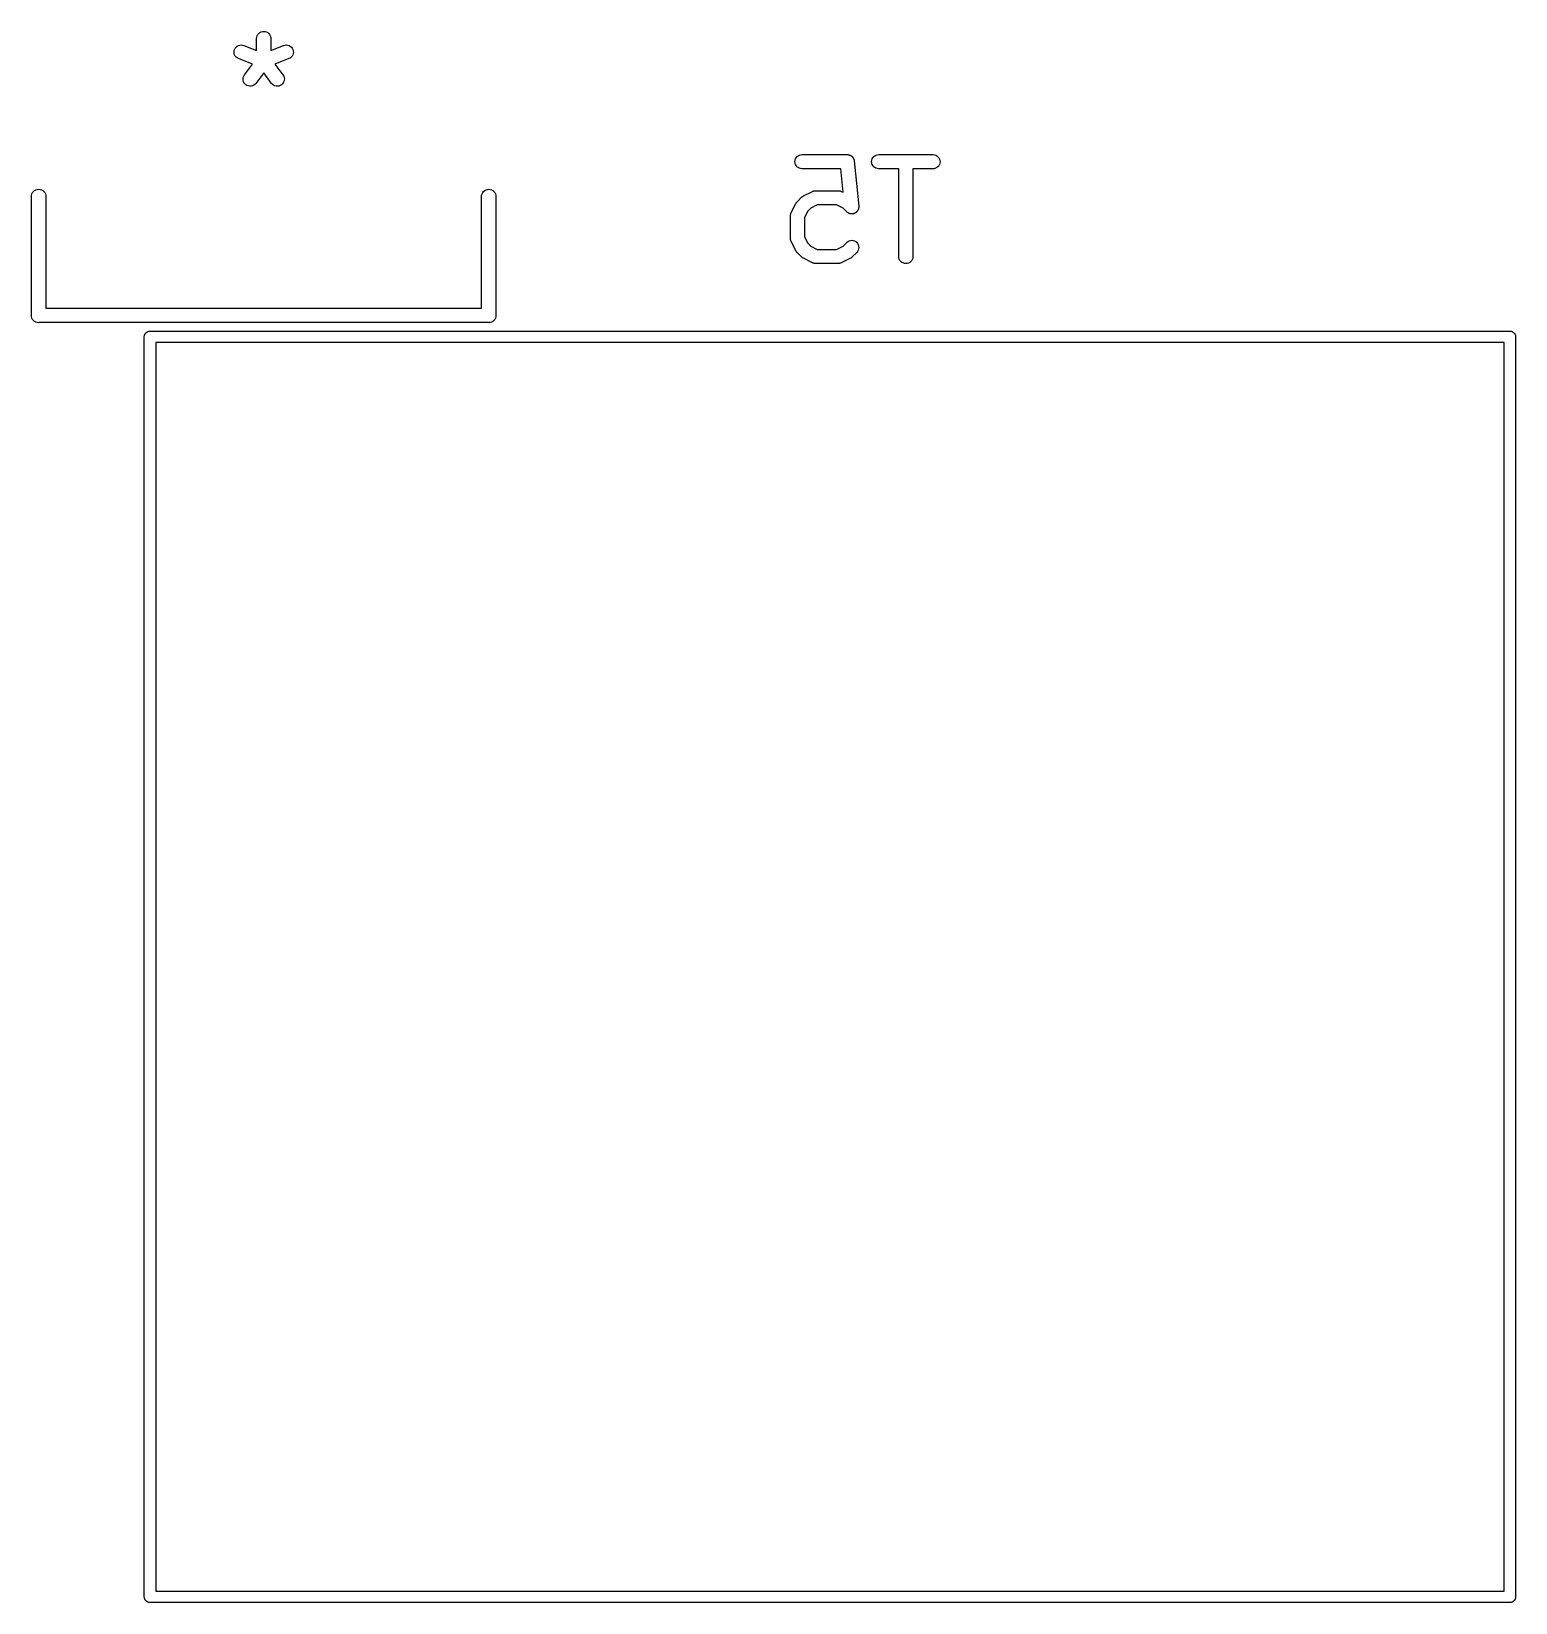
# Model space of a CAD drawing. Extents: x 60.5 to 144.3, y -114.9 to -60.3.
# Drawn here: x 123.25 to 138.91, y -111.26 to -94.68 of the extents above; entities that cross this region are included whole.
import ezdxf

# ---------------------------------------------------------------- set-up
doc = ezdxf.new("R2010")
doc.units = 0
doc.header["$MEASUREMENT"] = 0
doc.layers.add('BLACK', color=7, linetype='CONTINUOUS')

msp = doc.modelspace()

# ---------------------------------------------------------------- linework, layer by layer
at = {"layer": 'BLACK', "linetype": 'CONTINUOUS'}
for p, q in [((125.659, -94.6896), (125.672, -94.6828)), ((125.672, -94.6828), (125.686, -94.6787)), ((125.686, -94.6787), (125.701, -94.6774)), ((125.701, -94.6774), (125.715, -94.6789)), ((125.715, -94.6789), (125.729, -94.6832)), ((125.729, -94.6832), (125.742, -94.6902)), ((125.399, -94.8539), (125.409, -94.8426)), ((125.409, -94.8426), (125.42, -94.8332)), ((125.42, -94.8332), (125.433, -94.8262)), ((125.433, -94.8262), (125.447, -94.8218)), ((125.447, -94.8218), (125.461, -94.8202)), ((125.461, -94.8202), (125.476, -94.8215)), ((125.476, -94.8215), (125.49, -94.8256)), ((125.49, -94.8256), (125.625, -94.8797)), ((125.625, -94.7513), (125.627, -94.7368)), ((125.625, -94.7524), (125.625, -94.7513)), ((125.625, -94.8797), (125.625, -94.7524)), ((125.627, -94.7368), (125.631, -94.7228)), ((125.631, -94.7228), (125.638, -94.71)), ((125.638, -94.71), (125.648, -94.6988)), ((125.648, -94.6988), (125.659, -94.6896)), ((125.742, -94.6902), (125.753, -94.6995)), ((125.753, -94.6995), (125.762, -94.7109)), ((125.762, -94.7109), (125.769, -94.7238)), ((125.769, -94.7238), (125.774, -94.7378)), ((125.774, -94.7378), (125.775, -94.7524)), ((125.775, -94.7524), (125.775, -94.8797)), ((125.775, -94.8797), (125.91, -94.8256)), ((125.91, -94.8256), (125.911, -94.8252)), ((125.911, -94.8252), (125.925, -94.8213)), ((125.925, -94.8213), (125.94, -94.8203)), ((125.94, -94.8203), (125.954, -94.822)), ((125.954, -94.822), (125.968, -94.8266)), ((125.968, -94.8266), (125.981, -94.8338)), ((125.981, -94.8338), (125.992, -94.8433)), ((125.992, -94.8433), (126.001, -94.8548)), ((125.387, -94.8955), (125.388, -94.8809)), ((125.388, -94.9101), (125.387, -94.8955)), ((125.388, -94.8809), (125.392, -94.8669)), ((125.393, -94.9241), (125.388, -94.9101)), ((125.392, -94.8669), (125.399, -94.8539)), ((125.4, -94.937), (125.393, -94.9241)), ((125.409, -94.9483), (125.4, -94.937)), ((125.42, -94.9576), (125.409, -94.9483)), ((125.433, -94.9645), (125.42, -94.9576)), ((125.434, -94.9649), (125.433, -94.9645)), ((125.581, -95.0238), (125.434, -94.9649)), ((125.966, -94.9649), (125.819, -95.0238)), ((125.979, -94.9581), (125.966, -94.9649)), ((125.99, -94.949), (125.979, -94.9581)), ((126, -94.9378), (125.99, -94.949)), ((126.007, -94.925), (126, -94.9378)), ((126.001, -94.8548), (126.008, -94.8679)), ((126.011, -94.9111), (126.007, -94.925)), ((126.008, -94.8679), (126.012, -94.882)), ((126.013, -94.8965), (126.011, -94.9111)), ((126.012, -94.882), (126.013, -94.8965)), ((125.482, -95.1767), (125.485, -95.1622)), ((125.483, -95.1913), (125.482, -95.1767)), ((125.485, -95.1622), (125.49, -95.1485)), ((125.49, -95.1485), (125.497, -95.136)), ((125.497, -95.136), (125.581, -95.0238)), ((125.7, -95.1155), (125.617, -95.226)), ((125.783, -95.226), (125.7, -95.1155)), ((125.819, -95.0238), (125.903, -95.136)), ((125.903, -95.136), (125.903, -95.1368)), ((125.903, -95.1368), (125.911, -95.1494)), ((125.911, -95.1494), (125.916, -95.1632)), ((125.916, -95.1632), (125.918, -95.1777)), ((125.918, -95.1777), (125.917, -95.1923)), ((125.486, -95.2055), (125.483, -95.1913)), ((125.492, -95.2188), (125.486, -95.2055)), ((125.501, -95.2307), (125.492, -95.2188)), ((125.512, -95.2406), (125.501, -95.2307)), ((125.524, -95.2483), (125.512, -95.2406)), ((125.538, -95.2534), (125.524, -95.2483)), ((125.552, -95.2558), (125.538, -95.2534)), ((125.567, -95.2553), (125.552, -95.2558)), ((125.581, -95.252), (125.567, -95.2553)), ((125.595, -95.2459), (125.581, -95.252)), ((125.606, -95.2374), (125.595, -95.2459)), ((125.617, -95.2268), (125.606, -95.2374)), ((125.617, -95.226), (125.617, -95.2268)), ((125.793, -95.2368), (125.783, -95.226)), ((125.805, -95.2454), (125.793, -95.2368)), ((125.818, -95.2516), (125.805, -95.2454)), ((125.832, -95.2552), (125.818, -95.2516)), ((125.847, -95.2559), (125.832, -95.2552)), ((125.861, -95.2537), (125.847, -95.2559)), ((125.875, -95.2488), (125.861, -95.2537)), ((125.887, -95.2413), (125.875, -95.2488)), ((125.898, -95.2315), (125.887, -95.2413)), ((125.907, -95.2197), (125.898, -95.2315)), ((125.913, -95.2065), (125.907, -95.2197)), ((125.917, -95.1923), (125.913, -95.2065)), ((131.312, -96.0233), (131.319, -96.0104)), ((131.319, -96.0104), (131.328, -95.9992)), ((131.328, -95.9992), (131.339, -95.9899)), ((131.339, -95.9899), (131.352, -95.983)), ((131.352, -95.983), (131.366, -95.9788)), ((131.366, -95.9788), (131.381, -95.9774)), ((131.381, -95.9774), (131.857, -95.9774)), ((131.857, -95.9774), (131.858, -95.9774)), ((131.858, -95.9774), (131.862, -95.9778)), ((131.862, -95.9778), (131.865, -95.9778)), ((131.865, -95.9778), (131.869, -95.9786)), ((131.869, -95.9786), (131.873, -95.979)), ((131.873, -95.979), (131.876, -95.98)), ((131.876, -95.98), (131.879, -95.9807)), ((131.879, -95.9807), (131.883, -95.9822)), ((131.883, -95.9822), (131.887, -95.9834)), ((131.887, -95.9834), (131.89, -95.9851)), ((131.89, -95.9851), (131.893, -95.9863)), ((131.893, -95.9863), (131.896, -95.9886)), ((131.896, -95.9886), (131.9, -95.9905)), ((131.9, -95.9905), (131.902, -95.9926)), ((131.902, -95.9926), (131.905, -95.9945)), ((131.905, -95.9945), (131.908, -95.9973)), ((131.908, -95.9973), (131.911, -95.9999)), ((131.911, -95.9999), (131.913, -96.0025)), ((131.913, -96.0025), (131.915, -96.0049)), ((131.915, -96.0049), (131.917, -96.0082)), ((131.917, -96.0082), (131.92, -96.0113)), ((131.92, -96.0113), (131.921, -96.0143)), ((132.121, -96.0233), (132.128, -96.0104)), ((132.128, -96.0104), (132.138, -95.9992)), ((132.138, -95.9992), (132.149, -95.9899)), ((132.149, -95.9899), (132.162, -95.983)), ((132.162, -95.983), (132.176, -95.9788)), ((132.176, -95.9788), (132.19, -95.9774)), ((132.19, -95.9774), (132.762, -95.9774)), ((132.762, -95.9774), (132.763, -95.9774)), ((132.763, -95.9774), (132.777, -95.979)), ((132.777, -95.979), (132.791, -95.9834)), ((132.791, -95.9834), (132.804, -95.9905)), ((132.804, -95.9905), (132.815, -95.9999)), ((132.815, -95.9999), (132.825, -96.0113)), ((132.825, -96.0113), (132.831, -96.0243)), ((131.306, -96.0519), (131.307, -96.0373)), ((131.307, -96.0664), (131.306, -96.0519)), ((131.307, -96.0373), (131.312, -96.0233)), ((131.311, -96.0805), (131.307, -96.0664)), ((131.318, -96.0934), (131.311, -96.0805)), ((131.327, -96.1049), (131.318, -96.0934)), ((131.339, -96.1143), (131.327, -96.1049)), ((131.351, -96.1213), (131.339, -96.1143)), ((131.365, -96.1257), (131.351, -96.1213)), ((131.38, -96.1274), (131.365, -96.1257)), ((131.381, -96.1274), (131.38, -96.1274)), ((131.789, -96.1274), (131.381, -96.1274)), ((131.814, -96.3756), (131.789, -96.1274)), ((131.921, -96.0143), (131.923, -96.017)), ((131.923, -96.017), (131.925, -96.0207)), ((131.925, -96.0207), (131.927, -96.0243)), ((131.927, -96.0243), (131.928, -96.0275)), ((131.928, -96.0275), (131.929, -96.0306)), ((131.929, -96.0306), (131.93, -96.0345)), ((131.93, -96.0345), (131.931, -96.0383)), ((131.931, -96.0383), (131.931, -96.0416)), ((131.931, -96.0416), (131.932, -96.0449)), ((131.932, -96.0449), (131.979, -96.5211)), ((132.115, -96.0519), (132.117, -96.0373)), ((132.117, -96.0664), (132.115, -96.0519)), ((132.117, -96.0373), (132.121, -96.0233)), ((132.121, -96.0805), (132.117, -96.0664)), ((132.128, -96.0934), (132.121, -96.0805)), ((132.137, -96.1049), (132.128, -96.0934)), ((132.148, -96.1143), (132.137, -96.1049)), ((132.161, -96.1213), (132.148, -96.1143)), ((132.175, -96.1257), (132.161, -96.1213)), ((132.189, -96.1274), (132.175, -96.1257)), ((132.19, -96.1274), (132.189, -96.1274)), ((132.401, -96.1274), (132.19, -96.1274)), ((132.401, -97.0524), (132.401, -96.1274)), ((132.762, -96.1274), (132.551, -96.1274)), ((132.551, -96.1274), (132.551, -97.0524)), ((132.776, -96.126), (132.762, -96.1274)), ((132.79, -96.1217), (132.776, -96.126)), ((132.803, -96.1148), (132.79, -96.1217)), ((132.815, -96.1056), (132.803, -96.1148)), ((132.824, -96.0943), (132.815, -96.1056)), ((132.831, -96.0814), (132.824, -96.0943)), ((132.831, -96.0243), (132.836, -96.0383)), ((132.835, -96.0675), (132.831, -96.0814)), ((132.837, -96.0529), (132.835, -96.0675)), ((132.836, -96.0383), (132.837, -96.0529)), ((123.31, -96.345), (123.325, -96.3436)), ((123.325, -96.3436), (123.34, -96.345)), ((128.06, -96.345), (128.075, -96.3436)), ((128.075, -96.3436), (128.09, -96.345)), ((123.249, -96.4164), (123.25, -96.4052)), ((123.249, -97.6712), (123.249, -96.4164)), ((123.25, -96.4052), (123.254, -96.3908)), ((123.254, -96.3908), (123.261, -96.3776)), ((123.261, -96.3776), (123.271, -96.366)), ((123.271, -96.366), (123.283, -96.3565)), ((123.283, -96.3565), (123.296, -96.3494)), ((123.296, -96.3494), (123.31, -96.345)), ((123.34, -96.345), (123.354, -96.3494)), ((123.354, -96.3494), (123.368, -96.3565)), ((123.368, -96.3565), (123.379, -96.366)), ((123.379, -96.366), (123.389, -96.3776)), ((123.389, -96.3776), (123.396, -96.3908)), ((123.396, -96.3908), (123.4, -96.4052)), ((123.4, -96.4052), (123.401, -96.4164)), ((123.401, -96.4164), (123.401, -97.5987)), ((127.999, -96.4164), (128, -96.4052)), ((127.999, -97.5987), (127.999, -96.4164)), ((128, -96.4052), (128.004, -96.3908)), ((128.004, -96.3908), (128.011, -96.3776)), ((128.011, -96.3776), (128.021, -96.366)), ((128.021, -96.366), (128.032, -96.3565)), ((128.032, -96.3565), (128.046, -96.3494)), ((128.046, -96.3494), (128.06, -96.345)), ((128.09, -96.345), (128.104, -96.3494)), ((128.104, -96.3494), (128.117, -96.3565)), ((128.117, -96.3565), (128.129, -96.366)), ((128.129, -96.366), (128.139, -96.3776)), ((128.139, -96.3776), (128.146, -96.3908)), ((128.146, -96.3908), (128.15, -96.4052)), ((128.15, -96.4052), (128.151, -96.4164)), ((128.151, -96.4164), (128.151, -97.6712)), ((131.266, -96.5903), (131.314, -96.495)), ((131.314, -96.4941), (131.317, -96.4906)), ((131.314, -96.495), (131.314, -96.4941)), ((131.317, -96.4906), (131.319, -96.4868)), ((131.319, -96.4868), (131.321, -96.4844)), ((131.321, -96.4844), (131.322, -96.4818)), ((131.322, -96.4818), (131.325, -96.4788)), ((131.325, -96.4788), (131.328, -96.4755)), ((131.328, -96.4755), (131.376, -96.4279)), ((131.376, -96.4272), (131.38, -96.4246)), ((131.376, -96.4279), (131.376, -96.4272)), ((131.38, -96.4246), (131.383, -96.4217)), ((131.383, -96.4217), (131.385, -96.42)), ((131.385, -96.42), (131.388, -96.4181)), ((131.388, -96.4181), (131.391, -96.4161)), ((131.391, -96.4161), (131.395, -96.4139)), ((131.395, -96.4139), (131.49, -96.3663)), ((131.542, -96.5083), (131.473, -96.5426)), ((131.49, -96.3663), (131.491, -96.3658)), ((131.491, -96.3658), (131.493, -96.365)), ((131.493, -96.365), (131.495, -96.364)), ((131.495, -96.364), (131.5, -96.3625)), ((131.5, -96.3625), (131.505, -96.3607)), ((131.505, -96.3607), (131.507, -96.3604)), ((131.507, -96.3604), (131.509, -96.3598)), ((131.509, -96.3598), (131.514, -96.3593)), ((131.514, -96.3593), (131.519, -96.3585)), ((131.519, -96.3585), (131.522, -96.3585)), ((131.522, -96.3585), (131.524, -96.3583)), ((131.524, -96.3583), (131.762, -96.3583)), ((131.744, -96.5083), (131.542, -96.5083)), ((131.813, -96.5426), (131.744, -96.5083)), ((131.762, -96.3583), (131.763, -96.3583)), ((131.763, -96.3583), (131.765, -96.3586)), ((131.765, -96.3586), (131.767, -96.3585)), ((131.767, -96.3585), (131.772, -96.3594)), ((131.772, -96.3594), (131.777, -96.36)), ((131.777, -96.36), (131.78, -96.3606)), ((131.78, -96.3606), (131.782, -96.361)), ((131.782, -96.361), (131.787, -96.3628)), ((131.787, -96.3628), (131.791, -96.3644)), ((131.791, -96.3644), (131.793, -96.3655)), ((131.793, -96.3655), (131.795, -96.3663)), ((131.795, -96.3663), (131.814, -96.3756)), ((131.258, -96.6228), (131.259, -96.6206)), ((131.258, -96.6238), (131.258, -96.6228)), ((131.258, -96.8619), (131.258, -96.6238)), ((131.259, -96.6133), (131.26, -96.6082)), ((131.259, -96.6184), (131.259, -96.6133)), ((131.259, -96.6206), (131.259, -96.6184)), ((131.26, -96.6082), (131.261, -96.6061)), ((131.261, -96.6039), (131.263, -96.5991)), ((131.261, -96.6061), (131.261, -96.6039)), ((131.263, -96.5991), (131.264, -96.5943)), ((131.264, -96.5943), (131.265, -96.5923)), ((131.265, -96.5923), (131.266, -96.5903)), ((131.443, -96.573), (131.408, -96.6415)), ((131.408, -96.6415), (131.408, -96.8442)), ((131.473, -96.5426), (131.443, -96.573)), ((131.852, -96.5816), (131.813, -96.5426)), ((131.855, -96.5839), (131.852, -96.5816)), ((131.857, -96.5865), (131.855, -96.5839)), ((131.86, -96.5885), (131.857, -96.5865)), ((131.863, -96.5909), (131.86, -96.5885)), ((131.866, -96.5926), (131.863, -96.5909)), ((131.869, -96.5946), (131.866, -96.5926)), ((131.873, -96.596), (131.869, -96.5946)), ((131.876, -96.5978), (131.873, -96.596)), ((131.879, -96.5989), (131.876, -96.5978)), ((131.883, -96.6003), (131.879, -96.5989)), ((131.886, -96.601), (131.883, -96.6003)), ((131.89, -96.6021), (131.886, -96.601)), ((131.894, -96.6025), (131.89, -96.6021)), ((131.897, -96.6032), (131.894, -96.6025)), ((131.901, -96.6032), (131.897, -96.6032)), ((131.904, -96.6036), (131.901, -96.6032)), ((131.908, -96.6032), (131.904, -96.6036)), ((131.912, -96.6032), (131.908, -96.6032)), ((131.915, -96.6025), (131.912, -96.6032)), ((131.919, -96.6022), (131.915, -96.6025)), ((131.923, -96.6012), (131.919, -96.6022)), ((131.926, -96.6005), (131.923, -96.6012)), ((131.93, -96.5991), (131.926, -96.6005)), ((131.933, -96.598), (131.93, -96.5991)), ((131.936, -96.5963), (131.933, -96.598)), ((131.94, -96.595), (131.936, -96.5963)), ((131.943, -96.5929), (131.94, -96.595)), ((131.946, -96.5912), (131.943, -96.5929)), ((131.949, -96.5889), (131.946, -96.5912)), ((131.952, -96.5869), (131.949, -96.5889)), ((131.955, -96.5843), (131.952, -96.5869)), ((131.957, -96.582), (131.955, -96.5843)), ((131.96, -96.5792), (131.957, -96.582)), ((131.962, -96.5767), (131.96, -96.5792)), ((131.964, -96.5736), (131.962, -96.5767)), ((131.967, -96.5707), (131.964, -96.5736)), ((131.969, -96.5676), (131.967, -96.5707)), ((131.971, -96.5646), (131.969, -96.5676)), ((131.972, -96.5611), (131.971, -96.5646)), ((131.974, -96.5579), (131.972, -96.5611)), ((131.975, -96.5544), (131.974, -96.5579)), ((131.976, -96.5511), (131.975, -96.5544)), ((131.977, -96.5475), (131.976, -96.5511)), ((131.978, -96.5439), (131.977, -96.5475)), ((131.979, -96.5403), (131.978, -96.5439)), ((131.979, -96.5211), (131.979, -96.5222)), ((131.979, -96.5222), (131.979, -96.5258)), ((131.979, -96.5258), (131.98, -96.5294)), ((131.98, -96.5294), (131.979, -96.5331)), ((131.979, -96.5331), (131.979, -96.5368)), ((131.979, -96.5368), (131.979, -96.5403)), ((131.259, -96.8641), (131.258, -96.8619)), ((131.258, -96.8663), (131.259, -96.8641)), ((131.259, -96.8714), (131.258, -96.8663)), ((131.26, -96.8765), (131.259, -96.8714)), ((131.26, -96.8786), (131.26, -96.8765)), ((131.261, -96.8808), (131.26, -96.8786)), ((131.263, -96.8856), (131.261, -96.8808)), ((131.264, -96.8905), (131.263, -96.8856)), ((131.265, -96.8924), (131.264, -96.8905)), ((131.266, -96.8945), (131.265, -96.8924)), ((131.266, -96.8954), (131.266, -96.8945)), ((131.314, -96.9907), (131.266, -96.8954)), ((131.316, -96.9943), (131.314, -96.9907)), ((131.318, -96.998), (131.316, -96.9943)), ((131.32, -97.0004), (131.318, -96.998)), ((131.322, -97.0031), (131.32, -97.0004)), ((131.325, -97.0061), (131.322, -97.0031)), ((131.327, -97.0094), (131.325, -97.0061)), ((131.408, -96.8442), (131.443, -96.9127)), ((131.443, -96.9127), (131.473, -96.9431)), ((131.473, -96.9431), (131.542, -96.9774)), ((131.542, -96.9774), (131.744, -96.9774)), ((131.744, -96.9774), (131.813, -96.9431)), ((131.813, -96.9431), (131.852, -96.9041)), ((131.852, -96.9034), (131.864, -96.8942)), ((131.852, -96.9041), (131.852, -96.9034)), ((131.864, -96.8942), (131.877, -96.8875)), ((131.877, -96.8875), (131.891, -96.8834)), ((131.891, -96.8834), (131.906, -96.8821)), ((131.906, -96.8821), (131.92, -96.8837)), ((131.92, -96.8837), (131.934, -96.8881)), ((131.934, -96.8881), (131.947, -96.8951)), ((131.947, -96.8951), (131.958, -96.9045)), ((131.958, -96.9045), (131.967, -96.9159)), ((131.967, -96.9989), (131.958, -97.0102)), ((131.967, -96.9159), (131.974, -96.9288)), ((131.974, -96.986), (131.967, -96.9989)), ((131.974, -96.9288), (131.978, -96.9428)), ((131.978, -96.972), (131.974, -96.986)), ((131.978, -96.9428), (131.98, -96.9574)), ((131.98, -96.9574), (131.978, -96.972)), ((131.328, -97.0102), (131.327, -97.0094)), ((131.376, -97.0578), (131.328, -97.0102)), ((131.379, -97.0605), (131.376, -97.0578)), ((131.382, -97.0634), (131.379, -97.0605)), ((131.384, -97.0651), (131.382, -97.0634)), ((131.387, -97.0671), (131.384, -97.0651)), ((131.391, -97.0691), (131.387, -97.0671)), ((131.394, -97.0714), (131.391, -97.0691)), ((131.395, -97.0718), (131.394, -97.0714)), ((131.49, -97.1195), (131.395, -97.0718)), ((131.492, -97.1203), (131.49, -97.1195)), ((131.494, -97.1213), (131.492, -97.1203)), ((131.499, -97.1229), (131.494, -97.1213)), ((131.504, -97.1247), (131.499, -97.1229)), ((131.506, -97.1251), (131.504, -97.1247)), ((131.508, -97.1257), (131.506, -97.1251)), ((131.513, -97.1263), (131.508, -97.1257)), ((131.518, -97.1272), (131.513, -97.1263)), ((131.521, -97.1271), (131.518, -97.1272)), ((131.523, -97.1274), (131.521, -97.1271)), ((131.524, -97.1274), (131.523, -97.1274)), ((131.762, -97.1274), (131.524, -97.1274)), ((131.764, -97.1272), (131.762, -97.1274)), ((131.766, -97.1273), (131.764, -97.1272)), ((131.771, -97.1265), (131.766, -97.1273)), ((131.776, -97.126), (131.771, -97.1265)), ((131.779, -97.1253), (131.776, -97.126)), ((131.781, -97.125), (131.779, -97.1253)), ((131.786, -97.1232), (131.781, -97.125)), ((131.79, -97.1217), (131.786, -97.1232)), ((131.792, -97.1207), (131.79, -97.1217)), ((131.795, -97.1199), (131.792, -97.1207)), ((131.891, -97.0718), (131.795, -97.1195)), ((131.795, -97.1195), (131.795, -97.1199)), ((131.894, -97.0696), (131.891, -97.0718)), ((131.898, -97.0677), (131.894, -97.0696)), ((131.9, -97.0657), (131.898, -97.0677)), ((131.903, -97.0641), (131.9, -97.0657)), ((131.906, -97.0612), (131.903, -97.0641)), ((131.909, -97.0585), (131.906, -97.0612)), ((131.91, -97.0578), (131.909, -97.0585)), ((131.958, -97.0102), (131.91, -97.0578)), ((132.403, -97.0669), (132.401, -97.0524)), ((132.407, -97.081), (132.403, -97.0669)), ((132.414, -97.0939), (132.407, -97.081)), ((132.423, -97.1052), (132.414, -97.0939)), ((132.434, -97.1146), (132.423, -97.1052)), ((132.447, -97.1215), (132.434, -97.1146)), ((132.461, -97.1258), (132.447, -97.1215)), ((132.476, -97.1274), (132.461, -97.1258)), ((132.49, -97.1261), (132.476, -97.1274)), ((132.504, -97.1219), (132.49, -97.1261)), ((132.517, -97.1151), (132.504, -97.1219)), ((132.529, -97.106), (132.517, -97.1151)), ((132.538, -97.0948), (132.529, -97.106)), ((132.545, -97.0819), (132.538, -97.0948)), ((132.55, -97.068), (132.545, -97.0819)), ((132.551, -97.0534), (132.55, -97.068)), ((132.551, -97.0524), (132.551, -97.0534)), ((123.249, -97.6749), (123.249, -97.6712)), ((123.401, -97.5987), (127.999, -97.5987)), ((128.151, -97.6712), (128.151, -97.6749)), ((123.25, -97.6898), (123.249, -97.6749)), ((123.254, -97.7042), (123.25, -97.6898)), ((123.261, -97.7174), (123.254, -97.7042)), ((123.271, -97.729), (123.261, -97.7174)), ((123.283, -97.7386), (123.271, -97.729)), ((123.296, -97.7456), (123.283, -97.7386)), ((123.31, -97.75), (123.296, -97.7456)), ((123.325, -97.7515), (123.31, -97.75)), ((123.329, -97.7511), (123.325, -97.7515)), ((128.071, -97.7511), (123.329, -97.7511)), ((128.075, -97.7515), (128.071, -97.7511)), ((128.079, -97.7511), (128.075, -97.7515)), ((128.09, -97.75), (128.079, -97.7511)), ((128.104, -97.7456), (128.09, -97.75)), ((128.117, -97.7386), (128.104, -97.7456)), ((128.129, -97.729), (128.117, -97.7386)), ((128.139, -97.7174), (128.129, -97.729)), ((128.146, -97.7042), (128.139, -97.7174)), ((128.15, -97.6898), (128.146, -97.7042)), ((128.151, -97.6749), (128.15, -97.6898)), ((124.44, -97.9), (124.441, -97.8882)), ((124.44, -97.903), (124.44, -97.9)), ((124.44, -111.197), (124.44, -97.903)), ((124.441, -97.8882), (124.444, -97.8769)), ((124.444, -97.8769), (124.45, -97.8665)), ((124.45, -97.8665), (124.457, -97.8574)), ((124.457, -97.8574), (124.467, -97.8499)), ((124.467, -97.8499), (124.477, -97.8443)), ((124.477, -97.8443), (124.488, -97.8409)), ((124.488, -97.8409), (124.497, -97.84)), ((124.497, -97.84), (124.5, -97.8397)), ((124.497, -97.84), (124.497, -97.84)), ((124.5, -97.8397), (124.503, -97.84)), ((124.503, -97.84), (138.847, -97.84)), ((124.56, -97.96), (124.56, -111.14)), ((138.79, -97.96), (124.56, -97.96)), ((138.79, -111.14), (138.79, -97.96)), ((138.847, -97.84), (138.85, -97.8397)), ((138.85, -97.8397), (138.853, -97.84)), ((138.853, -97.84), (138.853, -97.84)), ((138.853, -97.84), (138.862, -97.8409)), ((138.862, -97.8409), (138.873, -97.8443)), ((138.873, -97.8443), (138.883, -97.8499)), ((138.883, -97.8499), (138.893, -97.8574)), ((138.893, -97.8574), (138.9, -97.8665)), ((138.9, -97.8665), (138.906, -97.8769)), ((138.906, -97.8769), (138.909, -97.8882)), ((138.909, -97.8882), (138.91, -97.9)), ((138.91, -97.9), (138.91, -97.9029)), ((138.91, -97.9029), (138.91, -111.197)), ((124.44, -111.2), (124.44, -111.197)), ((124.441, -111.212), (124.44, -111.2)), ((124.444, -111.223), (124.441, -111.212)), ((124.45, -111.233), (124.444, -111.223)), ((124.457, -111.243), (124.45, -111.233)), ((124.467, -111.25), (124.457, -111.243)), ((124.477, -111.256), (124.467, -111.25)), ((124.488, -111.259), (124.477, -111.256)), ((124.5, -111.26), (124.488, -111.259)), ((124.503, -111.26), (124.5, -111.26)), ((138.847, -111.26), (124.503, -111.26)), ((124.56, -111.14), (138.79, -111.14)), ((138.85, -111.26), (138.847, -111.26)), ((138.862, -111.259), (138.85, -111.26)), ((138.873, -111.256), (138.862, -111.259)), ((138.883, -111.25), (138.873, -111.256)), ((138.893, -111.243), (138.883, -111.25)), ((138.9, -111.233), (138.893, -111.243)), ((138.906, -111.223), (138.9, -111.233)), ((138.909, -111.212), (138.906, -111.223)), ((138.91, -111.203), (138.909, -111.212)), ((138.91, -111.197), (138.91, -111.2)), ((138.91, -111.2), (138.91, -111.203)), ((138.91, -111.203), (138.91, -111.203))]:
    msp.add_line(p, q, dxfattribs=at)

doc.saveas('drawing.dxf')
